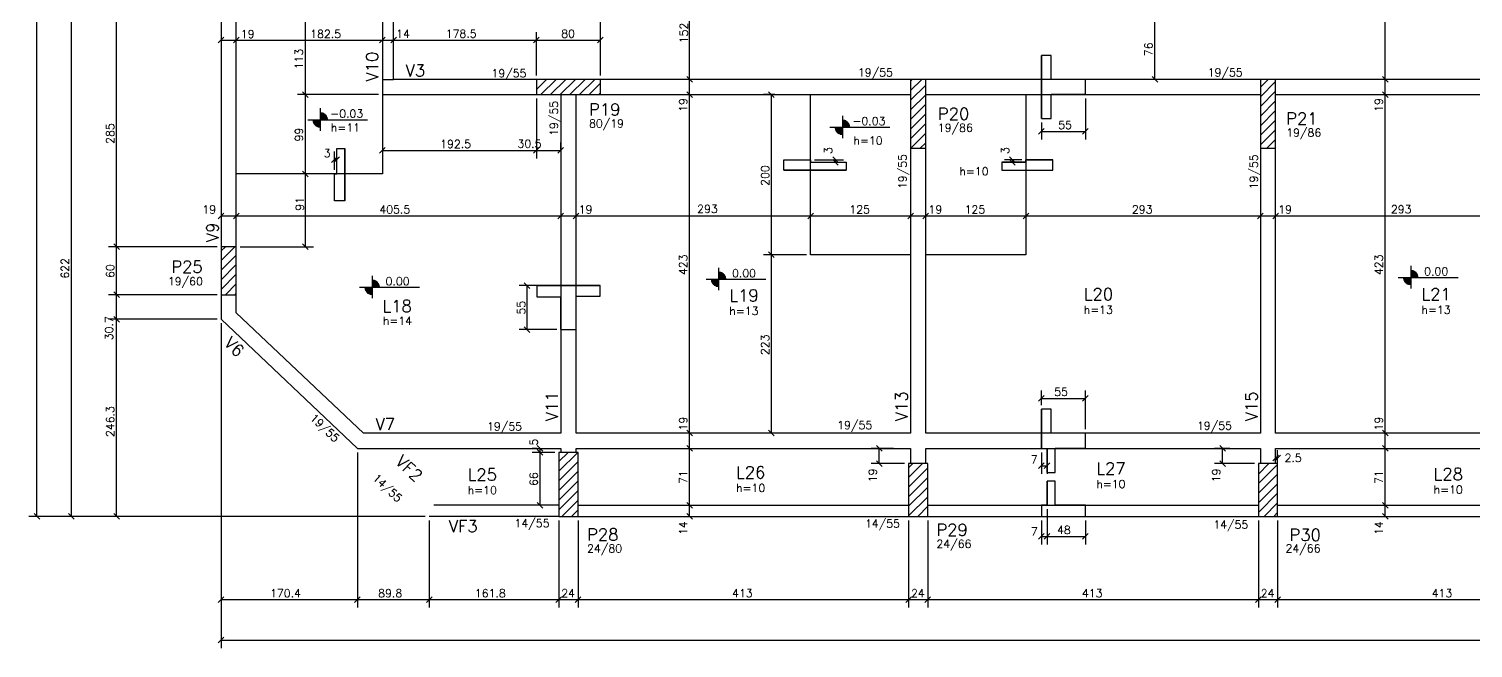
# Model space of a CAD drawing. Extents: x 1383 to 5399, y 2075 to 3983.
# Drawn here: x 1429 to 3234, y 2075 to 2848 of the extents above; entities that cross this region are included whole.
import ezdxf

# ---------------------------------------------------------------- set-up
doc = ezdxf.new("R2010")
doc.units = 0
doc.header["$MEASUREMENT"] = 0
doc.linetypes.add('ESTILO_TQS_0004', pattern=[2, 0.5, -0.4, 0.1, -0.4, 0.1, -0.5])
for name, color, linetype in [('2', 2, 'CONTINUOUS'), ('3', 3, 'CONTINUOUS'), ('4', 4, 'CONTINUOUS'), ('6', 6, 'CONTINUOUS'), ('7', 7, 'CONTINUOUS'), ('8', 8, 'CONTINUOUS'), ('9', 9, 'CONTINUOUS')]:
    doc.layers.add(name, color=color, linetype=linetype)
doc.styles.get("Standard").update_dxf_attribs({"font": 'ROMANS.SHX'})

msp = doc.modelspace()

# ---------------------------------------------------------------- linework, layer by layer
at = {"layer": '2', "linetype": 'Continuous'}
for p, q in [((1665.740966, 2830.839352), (1672.812034, 2837.91042)), ((1684.740966, 2830.839352), (1691.812034, 2837.91042)), ((1684.740966, 2830.839352), (1691.812034, 2837.91042)), ((1867.240966, 2830.839352), (1874.312034, 2837.91042)), ((1867.240966, 2830.839352), (1874.312034, 2837.91042)), ((1881.240966, 2830.839352), (1888.312034, 2837.91042)), ((1881.240966, 2830.839352), (1888.312034, 2837.91042)), ((2059.740966, 2830.839352), (2066.812034, 2837.91042)), ((2059.740966, 2830.839352), (2066.812034, 2837.91042)), ((2139.740966, 2830.839352), (2146.812034, 2837.91042)), ((2258.206529, 2781.650966), (2251.135461, 2788.722034)), ((2258.206529, 2781.650966), (2251.135461, 2788.722034)), ((2839.606855, 2781.650966), (2832.535787, 2788.722034)), ((3127.23833, 2781.650966), (3120.167263, 2788.722034)), ((3127.23833, 2781.650966), (3120.167263, 2788.722034)), ((1778.147856, 2762.650966), (1771.076788, 2769.722034)), ((1778.147856, 2762.650966), (1771.076788, 2769.722034)), ((2258.206529, 2762.650966), (2251.135461, 2769.722034)), ((2258.206529, 2762.650966), (2251.135461, 2769.722034)), ((2360.503785, 2762.650966), (2353.432717, 2769.722034)), ((3127.23833, 2762.650966), (3120.167263, 2769.722034)), ((3127.23833, 2762.650966), (3120.167263, 2769.722034)), ((2690.656317, 2716.710104), (2697.727385, 2723.781172)), ((2745.656317, 2716.710104), (2752.727385, 2723.781172)), ((1867.240966, 2692.975555), (1874.312034, 2700.046623)), ((2059.740966, 2692.975555), (2066.812034, 2700.046623)), ((2059.740966, 2692.975555), (2066.812034, 2700.046623)), ((2090.240966, 2692.975555), (2097.312034, 2700.046623)), ((1778.147856, 2663.650966), (1771.076788, 2670.722034)), ((1778.147856, 2663.650966), (1771.076788, 2670.722034)), ((1807.290121, 2681.479203), (1814.361189, 2688.550271)), ((1810.290121, 2681.479203), (1817.361189, 2688.550271)), ((2433.408172, 2688.330735), (2440.47924, 2681.259667)), ((2433.408172, 2685.330735), (2440.47924, 2678.259667)), ((2654.428968, 2688.330735), (2661.500036, 2681.259667)), ((2654.428968, 2685.330735), (2661.500036, 2678.259667)), ((1665.740966, 2611.10755), (1672.812034, 2618.178618)), ((1684.740966, 2611.10755), (1691.812034, 2618.178618)), ((1684.740966, 2611.10755), (1691.812034, 2618.178618)), ((2090.240966, 2611.10755), (2097.312034, 2618.178618)), ((2090.240966, 2611.10755), (2097.312034, 2618.178618)), ((2109.240966, 2611.10755), (2116.312034, 2618.178618)), ((2109.240966, 2611.10755), (2116.312034, 2618.178618)), ((2109.240966, 2611.10755), (2116.312034, 2618.178618)), ((2402.240966, 2611.10755), (2409.312034, 2618.178618)), ((2402.240966, 2611.10755), (2409.312034, 2618.178618)), ((2527.240966, 2611.10755), (2534.312034, 2618.178618)), ((2527.240966, 2611.10755), (2534.312034, 2618.178618)), ((2527.240966, 2611.10755), (2534.312034, 2618.178618)), ((2546.240966, 2611.10755), (2553.312034, 2618.178618)), ((2546.240966, 2611.10755), (2553.312034, 2618.178618)), ((2546.240966, 2611.10755), (2553.312034, 2618.178618)), ((2671.240966, 2611.10755), (2678.312034, 2618.178618)), ((2671.240966, 2611.10755), (2678.312034, 2618.178618)), ((2964.240966, 2611.10755), (2971.312034, 2618.178618)), ((2964.240966, 2611.10755), (2971.312034, 2618.178618)), ((2964.240966, 2611.10755), (2971.312034, 2618.178618)), ((2983.240966, 2611.10755), (2990.312034, 2618.178618)), ((2983.240966, 2611.10755), (2990.312034, 2618.178618)), ((2983.240966, 2611.10755), (2990.312034, 2618.178618)), ((1542.236067, 2572.650966), (1535.164999, 2579.722034)), ((1778.147856, 2572.650966), (1771.076788, 2579.722034)), ((2360.503785, 2562.650966), (2353.432717, 2569.722034)), ((2360.503785, 2562.650966), (2353.432717, 2569.722034)), ((2055.134486, 2524.02945), (2048.063419, 2531.100517)), ((1542.236067, 2512.650966), (1535.164999, 2519.722034)), ((1542.236067, 2512.650966), (1535.164999, 2519.722034)), ((1542.236067, 2481.942115), (1535.164999, 2489.013182)), ((1542.236067, 2481.942115), (1535.164999, 2489.013182)), ((2055.134486, 2469.02945), (2048.063419, 2476.100517)), ((2690.656317, 2383.150481), (2697.727385, 2390.221549)), ((2745.656317, 2383.150481), (2752.727385, 2390.221549)), ((2258.206529, 2339.650966), (2251.135461, 2346.722034)), ((2258.206529, 2339.650966), (2251.135461, 2346.722034)), ((2360.503785, 2339.650966), (2353.432717, 2346.722034)), ((3127.23833, 2339.650966), (3120.167263, 2346.722034)), ((3127.23833, 2339.650966), (3120.167263, 2346.722034)), ((2071.37992, 2320.650966), (2064.308852, 2327.722034)), ((2258.206529, 2320.650966), (2251.135461, 2327.722034)), ((2258.206529, 2320.650966), (2251.135461, 2327.722034)), ((2495.049164, 2320.650966), (2487.978096, 2327.722034)), ((2924.144327, 2320.650966), (2917.07326, 2327.722034)), ((3127.23833, 2320.650966), (3120.167263, 2327.722034)), ((3127.23833, 2320.650966), (3120.167263, 2327.722034)), ((2071.37992, 2315.650966), (2064.308852, 2322.722034)), ((2071.37992, 2315.650966), (2064.308852, 2322.722034)), ((2990.312034, 2315.5911), (2983.240966, 2308.520032)), ((2992.812034, 2315.5911), (2985.740966, 2308.520032)), ((2495.049164, 2301.650966), (2487.978096, 2308.722034)), ((2690.656317, 2298.857346), (2697.727385, 2305.928414)), ((2697.656317, 2298.857346), (2704.727385, 2305.928414)), ((2924.144327, 2301.650966), (2917.07326, 2308.722034)), ((2071.37992, 2249.650966), (2064.308852, 2256.722034)), ((2258.206529, 2249.650966), (2251.135461, 2256.722034)), ((2258.206529, 2249.650966), (2251.135461, 2256.722034)), ((3127.23833, 2249.650966), (3120.167263, 2256.722034)), ((3127.23833, 2249.650966), (3120.167263, 2256.722034)), ((1442.706395, 2235.650966), (1435.635328, 2242.722034)), ((1485.790733, 2235.650966), (1478.719665, 2242.722034)), ((1542.236067, 2235.650966), (1535.164999, 2242.722034)), ((2258.206529, 2235.650966), (2251.135461, 2242.722034)), ((3127.23833, 2235.650966), (3120.167263, 2242.722034)), ((2690.656317, 2210.655742), (2697.727385, 2217.72681)), ((2697.656317, 2210.655742), (2704.727385, 2217.72681)), ((2697.656317, 2210.655742), (2704.727385, 2217.72681)), ((2745.656317, 2210.655742), (2752.727385, 2217.72681)), ((1665.740966, 2131.599585), (1672.812034, 2138.670652)), ((1836.13726, 2131.599585), (1843.208328, 2138.670652)), ((1836.13726, 2131.599585), (1843.208328, 2138.670652)), ((1925.938159, 2131.599585), (1933.009226, 2138.670652)), ((1925.938159, 2131.599585), (1933.009226, 2138.670652)), ((2087.740966, 2131.599585), (2094.812034, 2138.670652)), ((2087.740966, 2131.599585), (2094.812034, 2138.670652)), ((2111.740966, 2131.599585), (2118.812034, 2138.670652)), ((2111.740966, 2131.599585), (2118.812034, 2138.670652)), ((2524.740966, 2131.599585), (2531.812034, 2138.670652)), ((2524.740966, 2131.599585), (2531.812034, 2138.670652)), ((2548.740966, 2131.599585), (2555.812034, 2138.670652)), ((2548.740966, 2131.599585), (2555.812034, 2138.670652)), ((2961.740966, 2131.599585), (2968.812034, 2138.670652)), ((2961.740966, 2131.599585), (2968.812034, 2138.670652)), ((2985.740966, 2131.599585), (2992.812034, 2138.670652)), ((2985.740966, 2131.599585), (2992.812034, 2138.670652)), ((1665.740966, 2081.036197), (1672.812034, 2088.107265))]:
    msp.add_line(p, q, dxfattribs=at)
at = {"layer": '3', "linetype": 'Continuous'}
for p, q in [((2063.2765, 2772.504602), (2075.958398, 2785.1865)), ((2063.2765, 2784.525417), (2063.937583, 2785.1865)), ((2068.979214, 2766.1865), (2087.979214, 2785.1865)), ((2081.000029, 2766.1865), (2100.000029, 2785.1865)), ((2093.020844, 2766.1865), (2112.020844, 2785.1865)), ((2105.04166, 2766.1865), (2124.04166, 2785.1865)), ((2117.062475, 2766.1865), (2136.062475, 2785.1865)), ((2129.08329, 2766.1865), (2143.2765, 2780.37971)), ((2530.7765, 2771.192806), (2544.770194, 2785.1865)), ((2530.7765, 2783.213621), (2532.749379, 2785.1865)), ((2967.7765, 2775.443456), (2977.519544, 2785.1865)), ((2967.7765, 2763.42264), (2986.7765, 2782.42264)), ((2141.104105, 2766.1865), (2143.2765, 2768.358895)), ((2530.7765, 2759.17199), (2549.7765, 2778.17199)), ((2530.7765, 2747.151175), (2549.7765, 2766.151175)), ((2967.7765, 2751.401825), (2986.7765, 2770.401825)), ((1793.185336, 2749.13424), (1793.185336, 2720.925273)), ((1793.185336, 2744.029856), (1793.185336, 2725.279856)), ((1793.185336, 2743.574346), (1796.07218, 2743.574346)), ((1793.185336, 2742.979709), (1797.496683, 2742.979709)), ((2530.7765, 2735.13036), (2549.7765, 2754.13036)), ((2967.7765, 2739.38101), (2986.7765, 2758.38101)), ((2967.7765, 2727.360194), (2986.7765, 2746.360194)), ((1777.541774, 2734.654856), (1852.313095, 2734.654856)), ((1793.1853, 2734.060255), (1783.8103, 2734.060255)), ((1783.810336, 2734.654856), (1802.560336, 2734.654856)), ((1793.1853, 2733.465619), (1783.886046, 2733.465619)), ((1793.1853, 2732.870982), (1783.981568, 2732.870982)), ((1793.1853, 2732.276345), (1784.117038, 2732.276345)), ((1793.1853, 2731.681744), (1784.294242, 2731.681744)), ((1793.1853, 2731.087071), (1784.515721, 2731.087071)), ((1793.1853, 2730.49247), (1784.785015, 2730.49247)), ((1793.1853, 2729.897834), (1785.10688, 2729.897834)), ((1793.1853, 2729.303197), (1785.487897, 2729.303197)), ((1793.1853, 2728.70856), (1785.937435, 2728.70856)), ((1793.1853, 2728.113959), (1786.469156, 2728.113959)), ((1793.1853, 2727.519277), (1787.104661, 2727.519277)), ((1793.1853, 2726.924676), (1787.881107, 2726.924676)), ((1793.1853, 2726.33004), (1788.873953, 2726.33004)), ((1793.1853, 2725.735403), (1790.298492, 2725.735403)), ((1793.185336, 2742.385072), (1798.489529, 2742.385072)), ((1793.185336, 2741.790427), (1799.265975, 2741.790427)), ((1793.185336, 2741.195834), (1799.90148, 2741.195834)), ((1793.185336, 2740.601198), (1800.433237, 2740.601198)), ((1793.185336, 2740.006552), (1800.882739, 2740.006552)), ((1793.185336, 2739.411915), (1801.263756, 2739.411915)), ((1793.185336, 2738.817278), (1801.585621, 2738.817278)), ((1793.185336, 2738.222642), (1801.854915, 2738.222642)), ((1793.185336, 2737.628005), (1802.076394, 2737.628005)), ((1793.185336, 2737.033404), (1802.253598, 2737.033404)), ((1793.185336, 2736.438767), (1802.389032, 2736.438767)), ((1793.185336, 2735.84413), (1802.48459, 2735.84413)), ((1793.185336, 2735.249493), (1802.560336, 2735.249493)), ((2429.968882, 2725.355766), (2504.740203, 2725.355766)), ((2445.612407, 2724.761165), (2436.237407, 2724.761165)), ((2436.237443, 2725.355766), (2454.987443, 2725.355766)), ((2445.612443, 2739.83515), (2445.612443, 2711.626182)), ((2445.612443, 2734.730766), (2445.612443, 2715.980766)), ((2445.612443, 2734.275255), (2448.499287, 2734.275255)), ((2445.612443, 2733.680618), (2449.92379, 2733.680618)), ((2445.612443, 2733.085982), (2450.916636, 2733.085982)), ((2445.612443, 2732.491336), (2451.693082, 2732.491336)), ((2445.612443, 2731.896744), (2452.328587, 2731.896744)), ((2445.612443, 2731.302107), (2452.860344, 2731.302107)), ((2445.612443, 2730.707461), (2453.309846, 2730.707461)), ((2445.612443, 2730.112824), (2453.690863, 2730.112824)), ((2445.612443, 2729.518188), (2454.012728, 2729.518188)), ((2445.612443, 2728.923551), (2454.282022, 2728.923551)), ((2445.612443, 2728.328914), (2454.503501, 2728.328914)), ((2445.612443, 2727.734313), (2454.680706, 2727.734313)), ((2445.612443, 2727.139676), (2454.816139, 2727.139676)), ((2445.612443, 2726.545039), (2454.911697, 2726.545039)), ((2445.612443, 2725.950403), (2454.987443, 2725.950403)), ((2530.7765, 2723.109544), (2549.7765, 2742.109544)), ((2530.7765, 2711.088729), (2549.7765, 2730.088729)), ((2967.7765, 2715.339379), (2986.7765, 2734.339379)), ((2445.612407, 2724.166528), (2436.313153, 2724.166528)), ((2445.612407, 2723.571891), (2436.408675, 2723.571891)), ((2445.612407, 2722.977254), (2436.544145, 2722.977254)), ((2445.612407, 2722.382653), (2436.721349, 2722.382653)), ((2445.612407, 2721.787981), (2436.942828, 2721.787981)), ((2445.612407, 2721.19338), (2437.212122, 2721.19338)), ((2445.612407, 2720.598743), (2437.533987, 2720.598743)), ((2445.612407, 2720.004106), (2437.915004, 2720.004106)), ((2445.612407, 2719.409469), (2438.364542, 2719.409469)), ((2445.612407, 2718.814868), (2438.896263, 2718.814868)), ((2445.612407, 2718.220187), (2439.531768, 2718.220187)), ((2445.612407, 2717.625586), (2440.308214, 2717.625586)), ((2445.612407, 2717.030949), (2441.30106, 2717.030949)), ((2445.612407, 2716.436312), (2442.725599, 2716.436312)), ((2530.895086, 2699.1865), (2549.7765, 2718.067914)), ((2967.7765, 2703.318564), (2986.7765, 2722.318564)), ((2975.665251, 2699.1865), (2986.7765, 2710.297749)), ((2542.915901, 2699.1865), (2549.7765, 2706.047099)), ((1669.2765, 2558.816831), (1686.646169, 2576.1865)), ((1669.2765, 2570.837646), (1674.625354, 2576.1865)), ((1669.2765, 2546.796015), (1688.2765, 2565.796015)), ((1669.2765, 2534.7752), (1688.2765, 2553.7752)), ((2290.847305, 2549.937367), (2290.847305, 2521.728399)), ((2290.847305, 2544.832983), (2290.847305, 2526.082983)), ((2290.847305, 2544.377473), (2293.734149, 2544.377473)), ((3155.637857, 2552.140904), (3155.637857, 2523.931936)), ((3155.637857, 2547.03652), (3155.637857, 2528.28652)), ((3155.637857, 2546.581009), (3158.524701, 2546.581009)), ((3155.637857, 2545.986372), (3159.949204, 2545.986372)), ((3155.637857, 2545.391736), (3160.942051, 2545.391736)), ((3155.637857, 2544.79709), (3161.718496, 2544.79709)), ((1669.2765, 2522.754385), (1688.2765, 2541.754385)), ((1674.72943, 2516.1865), (1688.2765, 2529.73357)), ((1858.059721, 2539.921061), (1858.059721, 2511.712093)), ((1858.059721, 2534.816677), (1858.059721, 2516.066677)), ((1858.059721, 2534.361167), (1860.946565, 2534.361167)), ((1858.059721, 2533.76653), (1862.371068, 2533.76653)), ((1858.059721, 2533.171893), (1863.363915, 2533.171893)), ((1858.059721, 2532.577247), (1864.140361, 2532.577247)), ((1858.059721, 2531.982655), (1864.775866, 2531.982655)), ((1858.059721, 2531.388018), (1865.307622, 2531.388018)), ((1858.059721, 2530.793373), (1865.757125, 2530.793373)), ((1858.059721, 2530.198736), (1866.138142, 2530.198736)), ((1858.059721, 2529.604099), (1866.460007, 2529.604099)), ((1858.059721, 2529.009462), (1866.7293, 2529.009462)), ((1858.059721, 2528.414825), (1866.950779, 2528.414825)), ((1858.059721, 2527.820224), (1867.127984, 2527.820224)), ((1858.059721, 2527.225588), (1867.263418, 2527.225588)), ((1858.059721, 2526.630951), (1867.358976, 2526.630951)), ((2275.203743, 2535.457983), (2349.975064, 2535.457983)), ((2290.847269, 2534.863382), (2281.472269, 2534.863382)), ((2281.472305, 2535.457983), (2300.222305, 2535.457983)), ((2290.847269, 2534.268745), (2281.548015, 2534.268745)), ((2290.847269, 2533.674109), (2281.643537, 2533.674109)), ((2290.847269, 2533.079472), (2281.779007, 2533.079472)), ((2290.847269, 2532.484871), (2281.956211, 2532.484871)), ((2290.847269, 2531.890198), (2282.17769, 2531.890198)), ((2290.847269, 2531.295597), (2282.446984, 2531.295597)), ((2290.847269, 2530.70096), (2282.768849, 2530.70096)), ((2290.847269, 2530.106323), (2283.149866, 2530.106323)), ((2290.847269, 2529.511687), (2283.599404, 2529.511687)), ((2290.847269, 2528.917086), (2284.131125, 2528.917086)), ((2290.847269, 2528.322404), (2284.76663, 2528.322404)), ((2290.847269, 2527.727803), (2285.543076, 2527.727803)), ((2290.847269, 2527.133166), (2286.535922, 2527.133166)), ((2290.847269, 2526.53853), (2287.960461, 2526.53853)), ((2290.847305, 2543.782836), (2295.158652, 2543.782836)), ((2290.847305, 2543.188199), (2296.151498, 2543.188199)), ((2290.847305, 2542.593553), (2296.927944, 2542.593553)), ((2290.847305, 2541.998961), (2297.563449, 2541.998961)), ((2290.847305, 2541.404324), (2298.095206, 2541.404324)), ((2290.847305, 2540.809679), (2298.544708, 2540.809679)), ((2290.847305, 2540.215042), (2298.925725, 2540.215042)), ((2290.847305, 2539.620405), (2299.24759, 2539.620405)), ((2290.847305, 2539.025768), (2299.516884, 2539.025768)), ((2290.847305, 2538.431131), (2299.738363, 2538.431131)), ((2290.847305, 2537.83653), (2299.915567, 2537.83653)), ((2290.847305, 2537.241894), (2300.051001, 2537.241894)), ((2290.847305, 2536.647257), (2300.146559, 2536.647257)), ((2290.847305, 2536.05262), (2300.222305, 2536.05262)), ((3139.994296, 2537.66152), (3214.765617, 2537.66152)), ((3155.637821, 2537.066919), (3146.262821, 2537.066919)), ((3146.262857, 2537.66152), (3165.012857, 2537.66152)), ((3155.637821, 2536.472282), (3146.338567, 2536.472282)), ((3155.637821, 2535.877645), (3146.434089, 2535.877645)), ((3155.637821, 2535.283008), (3146.569559, 2535.283008)), ((3155.637821, 2534.688407), (3146.746763, 2534.688407)), ((3155.637821, 2534.093735), (3146.968242, 2534.093735)), ((3155.637821, 2533.499134), (3147.237536, 2533.499134)), ((3155.637821, 2532.904497), (3147.559401, 2532.904497)), ((3155.637821, 2532.30986), (3147.940418, 2532.30986)), ((3155.637821, 2531.715223), (3148.389956, 2531.715223)), ((3155.637821, 2531.120622), (3148.921677, 2531.120622)), ((3155.637821, 2530.525941), (3149.557182, 2530.525941)), ((3155.637821, 2529.93134), (3150.333628, 2529.93134)), ((3155.637821, 2529.336703), (3151.326474, 2529.336703)), ((3155.637821, 2528.742066), (3152.751013, 2528.742066)), ((3155.637857, 2544.202498), (3162.354001, 2544.202498)), ((3155.637857, 2543.607861), (3162.885758, 2543.607861)), ((3155.637857, 2543.013215), (3163.335261, 2543.013215)), ((3155.637857, 2542.418579), (3163.716277, 2542.418579)), ((3155.637857, 2541.823942), (3164.038142, 2541.823942)), ((3155.637857, 2541.229305), (3164.307436, 2541.229305)), ((3155.637857, 2540.634668), (3164.528915, 2540.634668)), ((3155.637857, 2540.040067), (3164.70612, 2540.040067)), ((3155.637857, 2539.44543), (3164.841553, 2539.44543)), ((3155.637857, 2538.850794), (3164.937112, 2538.850794)), ((3155.637857, 2538.256157), (3165.012857, 2538.256157)), ((1686.750246, 2516.1865), (1688.2765, 2517.712754)), ((1842.41616, 2525.441677), (1917.187481, 2525.441677)), ((1858.059686, 2524.847076), (1848.684686, 2524.847076)), ((1848.684721, 2525.441677), (1867.434721, 2525.441677)), ((1858.059686, 2524.252439), (1848.760431, 2524.252439)), ((1858.059686, 2523.657803), (1848.855954, 2523.657803)), ((1858.059686, 2523.063166), (1848.991423, 2523.063166)), ((1858.059686, 2522.468565), (1849.168628, 2522.468565)), ((1858.059686, 2521.873892), (1849.390107, 2521.873892)), ((1858.059686, 2521.279291), (1849.6594, 2521.279291)), ((1858.059686, 2520.684654), (1849.981266, 2520.684654)), ((1858.059686, 2520.090018), (1850.362282, 2520.090018)), ((1858.059686, 2519.495381), (1850.811821, 2519.495381)), ((1858.059686, 2518.90078), (1851.343542, 2518.90078)), ((1858.059686, 2518.306098), (1851.979046, 2518.306098)), ((1858.059686, 2517.711497), (1852.755492, 2517.711497)), ((1858.059686, 2517.11686), (1853.748339, 2517.11686)), ((1858.059686, 2516.522224), (1855.172878, 2516.522224)), ((1858.059721, 2526.036314), (1867.434721, 2526.036314)), ((2091.2765, 2295.63036), (2114.83264, 2319.1865)), ((2091.2765, 2307.651175), (2102.811825, 2319.1865)), ((2091.2765, 2283.609544), (2115.2765, 2307.609544)), ((2091.2765, 2271.588729), (2115.2765, 2295.588729)), ((2528.2765, 2287.860194), (2545.602806, 2305.1865)), ((2528.2765, 2299.88101), (2533.58199, 2305.1865)), ((2528.2765, 2275.839379), (2552.2765, 2299.839379)), ((2965.2765, 2292.110844), (2978.352156, 2305.1865)), ((2965.2765, 2304.13166), (2966.33134, 2305.1865)), ((2965.2765, 2280.090029), (2989.2765, 2304.090029)), ((2965.2765, 2268.069214), (2989.2765, 2292.069214)), ((2091.2765, 2259.567914), (2115.2765, 2283.567914)), ((2528.2765, 2263.818564), (2552.2765, 2287.818564)), ((2528.2765, 2251.797749), (2552.2765, 2275.797749)), ((2965.2765, 2256.048398), (2989.2765, 2280.048398)), ((2091.2765, 2247.547099), (2115.2765, 2271.547099)), ((2094.936717, 2239.1865), (2115.2765, 2259.526283)), ((2528.2765, 2239.776933), (2552.2765, 2263.776933)), ((2965.2765, 2244.027583), (2989.2765, 2268.027583)), ((2972.456232, 2239.1865), (2989.2765, 2256.006768)), ((2091.2765, 2239.1865), (1929.473693, 2239.1865)), ((2091.2765, 2253.1865), (1935.048758, 2253.1865)), ((2106.957532, 2239.1865), (2115.2765, 2247.505468)), ((2115.2765, 2253.1865), (2528.2765, 2253.1865)), ((2115.2765, 2239.1865), (2528.2765, 2239.1865)), ((2539.706882, 2239.1865), (2552.2765, 2251.756118)), ((2551.727697, 2239.1865), (2552.2765, 2239.735303)), ((2552.2765, 2253.1865), (2965.2765, 2253.1865)), ((2552.2765, 2239.1865), (2965.2765, 2239.1865)), ((2984.477047, 2239.1865), (2989.2765, 2243.985953)), ((2989.2765, 2253.1865), (3402.2765, 2253.1865)), ((2989.2765, 2239.1865), (3402.2765, 2239.1865))]:
    msp.add_line(p, q, dxfattribs=at)
for points in [[(1870.7765, 2937.1865), (1870.7765, 2766.1865)], [(1884.7765, 2785.1865), (1884.7765, 2937.1865)], [(1669.2765, 2896.1865), (1669.2765, 2576.1865)], [(1688.2765, 2576.1865), (1688.2765, 2896.1865)], [(1870.7765, 2785.1865), (1884.7765, 2785.1865)], [(2063.2765, 2785.1865), (1884.7765, 2785.1865)], [(2530.7765, 2785.1865), (2143.2765, 2785.1865)], [(2967.7765, 2785.1865), (2549.7765, 2785.1865)], [(3404.7765, 2785.1865), (2986.7765, 2785.1865)], [(1870.7765, 2766.1865), (2063.2765, 2766.1865)], [(2093.7765, 2766.1865), (2093.7765, 2343.1865)], [(2112.7765, 2343.1865), (2112.7765, 2766.1865)], [(2143.2765, 2766.1865), (2530.7765, 2766.1865)], [(2549.7765, 2766.1865), (2967.7765, 2766.1865)], [(2986.7765, 2766.1865), (3404.7765, 2766.1865)], [(2530.7765, 2699.1865), (2530.7765, 2343.1865)], [(2549.7765, 2343.1865), (2549.7765, 2699.1865)], [(2967.7765, 2699.1865), (2967.7765, 2343.1865)], [(2986.7765, 2343.1865), (2986.7765, 2699.1865)], [(1669.2765, 2516.1865), (1669.2765, 2485.477649)], [(1688.2765, 2493.654923), (1688.2765, 2516.1865)], [(1847.239108, 2343.1865), (1688.2765, 2493.654923)], [(1669.2765, 2485.477649), (1839.672794, 2324.1865)], [(2093.7765, 2343.1865), (1847.239108, 2343.1865)], [(2530.7765, 2343.1865), (2112.7765, 2343.1865)], [(2967.7765, 2343.1865), (2549.7765, 2343.1865)], [(3404.7765, 2343.1865), (2986.7765, 2343.1865)], [(1839.672794, 2324.1865), (2093.7765, 2324.1865)], [(2093.7765, 2324.1865), (2093.7765, 2319.1865)], [(2112.7765, 2324.1865), (2530.7765, 2324.1865)], [(2112.7765, 2319.1865), (2112.7765, 2324.1865)], [(2530.7765, 2324.1865), (2530.7765, 2305.1865)], [(2549.7765, 2324.1865), (2967.7765, 2324.1865)], [(2549.7765, 2305.1865), (2549.7765, 2324.1865)], [(2967.7765, 2324.1865), (2967.7765, 2305.1865)], [(2986.7765, 2324.1865), (3404.7765, 2324.1865)], [(2986.7765, 2305.1865), (2986.7765, 2324.1865)]]:
    msp.add_lwpolyline(points, dxfattribs=at)
at = {"layer": '3', "linetype": 'ESTILO_TQS_0004'}
for points in [[(1688.2765, 2879.1865), (1870.7765, 2879.1865), (1870.7765, 2667.1865), (1688.2765, 2667.1865), (1688.2765, 2879.1865)], [(2530.7765, 2566.1865), (2405.7765, 2566.1865), (2405.7765, 2766.1865), (2530.7765, 2766.1865), (2530.7765, 2566.1865)], [(2549.7765, 2766.1865), (2674.7765, 2766.1865), (2674.7765, 2566.1865), (2549.7765, 2566.1865), (2549.7765, 2766.1865)]]:
    msp.add_lwpolyline(points, dxfattribs=at)
at = {"layer": '6', "linetype": 'Continuous'}
for p, q in [((2694.191851, 2785.1865), (2694.191851, 2815.1865)), ((2706.191851, 2785.1865), (2706.191851, 2815.1865)), ((2694.191851, 2766.1865), (2694.191851, 2785.1865)), ((2749.191851, 2785.1865), (2706.191851, 2785.1865)), ((2749.191851, 2766.1865), (2749.191851, 2785.1865)), ((2694.191851, 2736.1865), (2694.191851, 2766.1865)), ((2706.191851, 2736.1865), (2706.191851, 2766.1865)), ((2749.191851, 2766.1865), (2706.191851, 2766.1865)), ((1813.825655, 2667.1865), (1813.825655, 2699.081767)), ((1823.825655, 2633.655043), (1823.825655, 2699.081767)), ((2372.245043, 2684.795201), (2405.7765, 2684.795201)), ((2372.245043, 2671.795201), (2450.131708, 2671.795201)), ((2405.7765, 2681.795201), (2405.7765, 2684.795201)), ((2405.7765, 2681.795201), (2450.131708, 2681.795201)), ((2644.7765, 2681.795201), (2674.7765, 2681.795201)), ((2644.7765, 2671.795201), (2708.307957, 2671.795201)), ((2674.7765, 2684.795201), (2708.307957, 2684.795201)), ((2674.7765, 2681.795201), (2674.7765, 2684.795201)), ((1810.825655, 2633.655043), (1810.825655, 2667.1865)), ((1813.825655, 2667.1865), (1810.825655, 2667.1865)), ((2063.7765, 2527.564984), (2093.7765, 2527.564984)), ((2093.7765, 2527.564984), (2112.7765, 2527.564984)), ((2112.7765, 2527.564984), (2142.7765, 2527.564984)), ((2063.7765, 2513.564984), (2093.7765, 2513.564984)), ((2093.7765, 2472.564984), (2093.7765, 2513.564984)), ((2112.7765, 2472.564984), (2112.7765, 2514.564984)), ((2112.7765, 2514.564984), (2142.7765, 2514.564984)), ((2093.7765, 2472.564984), (2112.7765, 2472.564984)), ((2694.191851, 2343.1865), (2694.191851, 2373.1865)), ((2706.191851, 2343.1865), (2706.191851, 2373.1865)), ((2694.191851, 2324.1865), (2694.191851, 2343.1865)), ((2749.191851, 2343.1865), (2706.191851, 2343.1865)), ((2749.191851, 2324.1865), (2749.191851, 2343.1865)), ((2694.191851, 2324.1865), (2701.191851, 2324.1865)), ((2701.191851, 2294.1865), (2701.191851, 2324.1865)), ((2711.191851, 2294.1865), (2711.191851, 2324.1865)), ((2749.191851, 2324.1865), (2711.191851, 2324.1865)), ((2701.191851, 2253.1865), (2701.191851, 2283.1865)), ((2711.191851, 2253.1865), (2711.191851, 2283.1865)), ((2701.191851, 2253.1865), (2694.191851, 2253.1865)), ((2694.191851, 2253.1865), (2694.191851, 2239.1865)), ((2694.191851, 2239.1865), (2749.191851, 2239.1865)), ((2749.191851, 2253.1865), (2711.191851, 2253.1865)), ((2749.191851, 2239.1865), (2749.191851, 2253.1865))]:
    msp.add_line(p, q, dxfattribs=at)
at = {"layer": '7', "linetype": 'Continuous'}
for points in [[(2063.2765, 2766.1865), (2143.2765, 2766.1865), (2143.2765, 2785.1865), (2063.2765, 2785.1865), (2063.2765, 2766.1865)], [(2530.7765, 2699.1865), (2549.7765, 2699.1865), (2549.7765, 2785.1865), (2530.7765, 2785.1865), (2530.7765, 2699.1865)], [(2967.7765, 2699.1865), (2986.7765, 2699.1865), (2986.7765, 2785.1865), (2967.7765, 2785.1865), (2967.7765, 2699.1865)], [(1669.2765, 2516.1865), (1688.2765, 2516.1865), (1688.2765, 2576.1865), (1669.2765, 2576.1865), (1669.2765, 2516.1865)], [(2091.2765, 2239.1865), (2115.2765, 2239.1865), (2115.2765, 2319.1865), (2091.2765, 2319.1865), (2091.2765, 2239.1865)], [(2528.2765, 2239.1865), (2552.2765, 2239.1865), (2552.2765, 2305.1865), (2528.2765, 2305.1865), (2528.2765, 2239.1865)], [(2965.2765, 2239.1865), (2989.2765, 2239.1865), (2989.2765, 2305.1865), (2965.2765, 2305.1865), (2965.2765, 2239.1865)]]:
    msp.add_lwpolyline(points, dxfattribs=at)
at = {"layer": '8', "linetype": 'Continuous'}
for points in [[(2694.191851, 2736.1865), (2706.191851, 2736.1865), (2706.191851, 2766.1865), (2749.191851, 2766.1865), (2749.191851, 2785.1865), (2706.191851, 2785.1865), (2706.191851, 2815.1865), (2694.191851, 2815.1865), (2694.191851, 2736.1865)], [(1823.825655, 2699.081767), (1823.825655, 2633.655043), (1810.825655, 2633.655043), (1810.825655, 2667.1865), (1813.825655, 2667.1865), (1813.825655, 2699.081767), (1823.825655, 2699.081767)], [(2450.131708, 2671.795201), (2372.245043, 2671.795201), (2372.245043, 2684.795201), (2405.7765, 2684.795201), (2405.7765, 2681.795201), (2450.131708, 2681.795201), (2450.131708, 2671.795201)], [(2644.7765, 2671.795201), (2708.307957, 2671.795201), (2708.307957, 2684.795201), (2674.7765, 2684.795201), (2674.7765, 2681.795201), (2644.7765, 2681.795201), (2644.7765, 2671.795201)], [(2063.7765, 2527.564984), (2063.7765, 2513.564984), (2093.7765, 2513.564984), (2093.7765, 2472.564984), (2112.7765, 2472.564984), (2112.7765, 2514.564984), (2142.7765, 2514.564984), (2142.7765, 2527.564984), (2063.7765, 2527.564984)], [(2701.191851, 2294.1865), (2711.191851, 2294.1865), (2711.191851, 2324.1865), (2749.191851, 2324.1865), (2749.191851, 2343.1865), (2706.191851, 2343.1865), (2706.191851, 2373.1865), (2694.191851, 2373.1865), (2694.191851, 2324.1865), (2701.191851, 2324.1865), (2701.191851, 2294.1865)], [(2694.191851, 2239.1865), (2749.191851, 2239.1865), (2749.191851, 2253.1865), (2711.191851, 2253.1865), (2711.191851, 2283.1865), (2701.191851, 2283.1865), (2701.191851, 2253.1865), (2694.191851, 2253.1865), (2694.191851, 2239.1865)]]:
    msp.add_lwpolyline(points, dxfattribs=at)
at = {"layer": '9', "linetype": 'Continuous'}
for p, q in [((1439.170862, 2239.1865), (1439.170862, 3483.1865)), ((2143.2765, 2790.1865), (2143.2765, 2933.696411)), ((2254.670995, 2785.1865), (2254.670995, 2937.1865)), ((3123.702797, 2785.1865), (3123.702797, 2937.1865)), ((1774.612322, 2766.1865), (1774.612322, 2879.1865)), ((1482.255199, 2239.1865), (1482.255199, 2861.1865)), ((1538.700533, 2576.1865), (1538.700533, 2861.1865)), ((2836.071321, 2785.1865), (2836.071321, 2861.1865)), ((1669.2765, 2834.374886), (1688.2765, 2834.374886)), ((1688.2765, 2834.374886), (1870.7765, 2834.374886)), ((1870.7765, 2834.374886), (1884.7765, 2834.374886)), ((1884.7765, 2834.374886), (2063.2765, 2834.374886)), ((2063.2765, 2790.1865), (2063.2765, 2844.374886)), ((2063.2765, 2834.374886), (2143.2765, 2834.374886)), ((2254.670995, 2766.1865), (2254.670995, 2785.1865)), ((2838.583202, 2785.1865), (2826.071321, 2785.1865)), ((3123.702797, 2766.1865), (3123.702797, 2785.1865)), ((1865.7765, 2766.1865), (1764.612322, 2766.1865)), ((1774.612322, 2667.1865), (1774.612322, 2766.1865)), ((1870.7765, 2761.1865), (1870.7765, 2686.511089)), ((2063.2765, 2761.1865), (2063.2765, 2686.511089)), ((2254.670995, 2343.1865), (2254.670995, 2766.1865)), ((2361.347407, 2766.1865), (2346.968251, 2766.1865)), ((2356.968251, 2566.1865), (2356.968251, 2766.1865)), ((2749.191851, 2761.1865), (2749.191851, 2710.245638)), ((3123.702797, 2343.1865), (3123.702797, 2766.1865)), ((2694.191851, 2731.1865), (2694.191851, 2710.245638)), ((2694.191851, 2720.245638), (2749.191851, 2720.245638)), ((1810.825655, 2672.1865), (1810.825655, 2695.014737)), ((1813.825655, 2673.998498), (1813.825655, 2697.1865)), ((1813.825655, 2685.782118), (1813.825655, 2695.014737)), ((1870.7765, 2696.511089), (2063.2765, 2696.511089)), ((2063.2765, 2696.511089), (2093.7765, 2696.511089)), ((2093.7765, 2697.479173), (2093.7765, 2706.511089)), ((1810.825655, 2685.014737), (1813.825655, 2685.014737)), ((2410.7765, 2684.795201), (2446.943706, 2684.795201)), ((2412.588498, 2681.795201), (2435.7765, 2681.795201)), ((2436.943706, 2681.795201), (2436.943706, 2684.795201)), ((2669.7765, 2684.795201), (2647.964502, 2684.795201)), ((2656.797296, 2681.795201), (2647.964502, 2681.795201)), ((2657.964502, 2684.795201), (2657.964502, 2681.795201)), ((1774.612322, 2576.1865), (1774.612322, 2667.1865)), ((1669.2765, 2614.643084), (1688.2765, 2614.643084)), ((1688.2765, 2614.643084), (2093.7765, 2614.643084)), ((2093.7765, 2614.643084), (2112.7765, 2614.643084)), ((2112.7765, 2614.643084), (2405.7765, 2614.643084)), ((2405.7765, 2614.643084), (2530.7765, 2614.643084)), ((2530.7765, 2614.643084), (2549.7765, 2614.643084)), ((2549.7765, 2614.643084), (2674.7765, 2614.643084)), ((2674.7765, 2614.643084), (2967.7765, 2614.643084)), ((2967.7765, 2614.643084), (2986.7765, 2614.643084)), ((2986.7765, 2614.643084), (3279.7765, 2614.643084)), ((1664.2765, 2576.1865), (1528.700533, 2576.1865)), ((1553.536511, 2576.1865), (1528.700533, 2576.1865)), ((1538.700533, 2516.1865), (1538.700533, 2576.1865)), ((1693.2765, 2576.1865), (1784.612322, 2576.1865)), ((2400.7765, 2566.1865), (2346.968251, 2566.1865)), ((2356.968251, 2343.1865), (2356.968251, 2566.1865)), ((2065.267705, 2527.564984), (2041.598953, 2527.564984)), ((2051.598953, 2472.564984), (2051.598953, 2527.564984)), ((1664.2765, 2516.1865), (1528.700533, 2516.1865)), ((1538.700533, 2485.477649), (1538.700533, 2516.1865)), ((1664.2765, 2485.477649), (1528.700533, 2485.477649)), ((1538.700533, 2239.1865), (1538.700533, 2485.477649)), ((1669.2765, 2480.477649), (1669.2765, 2125.135119)), ((2088.7765, 2472.564984), (2041.598953, 2472.564984)), ((2694.191851, 2378.1865), (2694.191851, 2396.686015)), ((2694.191851, 2386.686015), (2749.191851, 2386.686015)), ((2749.191851, 2348.1865), (2749.191851, 2396.686015)), ((2254.670995, 2324.1865), (2254.670995, 2343.1865)), ((2402.772015, 2343.1865), (2346.968251, 2343.1865)), ((3123.702797, 2324.1865), (3123.702797, 2343.1865)), ((1839.672794, 2319.1865), (1839.672794, 2125.135119)), ((2064.126971, 2324.1865), (2057.844386, 2324.1865)), ((2086.2765, 2319.1865), (2057.844386, 2319.1865)), ((2067.844386, 2319.1865), (2067.844386, 2324.1865)), ((2067.844386, 2253.1865), (2067.844386, 2319.1865)), ((2254.670995, 2253.1865), (2254.670995, 2324.1865)), ((2509.32241, 2324.1865), (2481.51363, 2324.1865)), ((2491.51363, 2305.1865), (2491.51363, 2324.1865)), ((2694.191851, 2319.1865), (2694.191851, 2292.39288)), ((2929.769934, 2324.1865), (2910.608793, 2324.1865)), ((2920.608793, 2305.1865), (2920.608793, 2324.1865)), ((2986.7765, 2310.1865), (2986.7765, 2322.055566)), ((2989.2765, 2312.055566), (2986.7765, 2312.055566)), ((2989.2765, 2305.1865), (2989.2765, 2322.055566)), ((3123.702797, 2253.1865), (3123.702797, 2324.1865)), ((2523.2765, 2305.1865), (2481.51363, 2305.1865)), ((2694.191851, 2302.39288), (2701.191851, 2302.39288)), ((2701.191851, 2301.928263), (2701.191851, 2292.39288)), ((2960.2765, 2305.1865), (2910.608793, 2305.1865)), ((1475.708766, 2239.1865), (1429.170862, 2239.1865)), ((1533.700533, 2239.1865), (1470.708766, 2239.1865)), ((1533.700533, 2239.1865), (1472.255199, 2239.1865)), ((1924.473693, 2239.1865), (1528.700533, 2239.1865)), ((2064.408698, 2253.1865), (2057.844386, 2253.1865)), ((2254.670995, 2239.1865), (2254.670995, 2253.1865)), ((2701.191851, 2248.1865), (2701.191851, 2204.191276)), ((3123.702797, 2239.1865), (3123.702797, 2253.1865)), ((1929.473693, 2234.1865), (1929.473693, 2125.135119)), ((2091.2765, 2234.1865), (2091.2765, 2125.135119)), ((2115.2765, 2234.1865), (2115.2765, 2125.135119)), ((2528.2765, 2234.1865), (2528.2765, 2125.135119)), ((2552.2765, 2234.1865), (2552.2765, 2125.135119)), ((2694.191851, 2234.1865), (2694.191851, 2204.191276)), ((2749.191851, 2234.1865), (2749.191851, 2204.191276)), ((2965.2765, 2234.1865), (2965.2765, 2125.135119)), ((2989.2765, 2234.1865), (2989.2765, 2125.135119)), ((2694.191851, 2214.191276), (2701.191851, 2214.191276)), ((2701.191851, 2214.191276), (2749.191851, 2214.191276)), ((1669.2765, 2135.135119), (1839.672794, 2135.135119)), ((1669.2765, 2130.135119), (1669.2765, 2074.571731)), ((1839.672794, 2135.135119), (1929.473693, 2135.135119)), ((1929.473693, 2135.135119), (2091.2765, 2135.135119)), ((2091.2765, 2135.135119), (2115.2765, 2135.135119)), ((2115.2765, 2135.135119), (2528.2765, 2135.135119)), ((2528.2765, 2135.135119), (2552.2765, 2135.135119)), ((2552.2765, 2135.135119), (2965.2765, 2135.135119)), ((2965.2765, 2135.135119), (2989.2765, 2135.135119)), ((2989.2765, 2135.135119), (3402.2765, 2135.135119)), ((1669.2765, 2084.571731), (5042.7765, 2084.571731))]:
    msp.add_line(p, q, dxfattribs=at)
for points in [[(1688.2765, 2879.1865), (1870.7765, 2879.1865), (1870.7765, 2667.1865), (1688.2765, 2667.1865), (1688.2765, 2879.1865)], [(2530.7765, 2566.1865), (2405.7765, 2566.1865), (2405.7765, 2766.1865), (2530.7765, 2766.1865), (2530.7765, 2566.1865)], [(2549.7765, 2766.1865), (2674.7765, 2766.1865), (2674.7765, 2566.1865), (2549.7765, 2566.1865), (2549.7765, 2766.1865)]]:
    msp.add_lwpolyline(points, dxfattribs=at)

# ---------------------------------------------------------------- texts
at = {"layer": '2', "linetype": 'Continuous'}
for s, p in [('152', (2252.406037, 2830.321139)), ('113', (1771.612322, 2797.783935)), ('76', (2833.071321, 2814.1865)), ('19', (2251.670995, 2744.632762)), ('19', (3120.702797, 2744.632762)), ('285', (1535.700533, 2704.6865)), ('99', (1771.612322, 2707.6865)), ('3', (2432.793868, 2691.969674)), ('3', (2653.814663, 2691.969674)), ('200', (2353.968251, 2652.1865)), ('91', (1772.542099, 2621.054493)), ('423', (2251.670995, 2540.6865)), ('423', (3120.702797, 2540.6865)), ('622', (1479.255199, 2536.1865)), ('60', (1535.700533, 2537.1865)), ('55', (2049.291113, 2491.333624)), ('30.7', (1534.274121, 2459.253923)), ('223', (2353.968251, 2440.6865)), ('246.3', (1535.700533, 2338.332074)), ('19', (2251.670995, 2346.51983)), ('19', (3120.702797, 2346.51983)), ('5', (2064.844386, 2327.51983)), ('66', (2064.844386, 2277.1865)), ('71', (2251.670995, 2279.6865)), ('19', (2488.51363, 2281.85317)), ('19', (2917.608793, 2281.85317)), ('71', (3120.702797, 2279.6865)), ('14', (2251.670995, 2215.85317)), ('14', (3120.702797, 2215.85317))]:
    msp.add_text(s, height=10, rotation=90, dxfattribs=at).set_placement(p)
for s, p in [('19', (1693.997543, 2836.922964)), ('182.5', (1780.61308, 2836.970264)), ('14', (1888.10983, 2837.374886)), ('178.5', (1950.0265, 2837.374886)), ('80', (2094.2765, 2837.374886)), ('55', (2715.191851, 2723.245638)), ('192.5', (1943.0265, 2699.511089)), ('30.5', (2039.608629, 2699.85268)), ('3', (1797.492325, 2688.014737)), ('19', (1645.94317, 2617.643084)), ('405.5', (1867.0265, 2617.643084)), ('19', (2116.10983, 2617.643084)), ('293', (2264.096801, 2618.395896)), ('125', (2454.2765, 2617.643084)), ('19', (2553.10983, 2617.643084)), ('125', (2598.2765, 2617.643084)), ('293', (2807.2765, 2617.643084)), ('19', (2990.10983, 2617.643084)), ('293', (3130.842978, 2617.889179)), ('55', (2710.191851, 2389.686015)), ('7', (2680.858521, 2305.39288)), ('2.5', (2997.988701, 2307.206133)), ('7', (2681.04232, 2215.331673)), ('48', (2713.691851, 2217.191276)), ('170.4', (1730.474647, 2138.135119)), ('89.8', (1865.573243, 2138.135119)), ('161.8', (1986.375096, 2138.135119)), ('24', (2094.2765, 2138.135119)), ('413', (2307.7765, 2138.135119)), ('24', (2531.2765, 2138.135119)), ('413', (2744.7765, 2138.135119)), ('24', (2968.2765, 2138.135119)), ('413', (3181.7765, 2138.135119))]:
    msp.add_text(s, height=10, dxfattribs=at).set_placement(p)
at = {"layer": '3', "linetype": 'Continuous'}
for s, p in [('19/55', (2007.108167, 2787.836529)), ('19/55', (2464.968597, 2788.9365)), ('19/55', (2901.968597, 2788.9365)), ('-0.03', (1805.738912, 2737.465005)), ('h=11', (1806.437169, 2719.960053)), ('80/19', (2129.006873, 2725.138206)), ('-0.03', (2458.166019, 2728.165914)), ('19/86', (2564.825944, 2719.771883)), ('19/86', (3000.096828, 2713.719979)), ('h=10', (2459.405591, 2703.768907)), ('h=10', (2591.76635, 2665.395191)), ('0.00', (2307.639266, 2538.075478)), ('0.00', (3172.429818, 2540.279015)), ('19/60', (1602.854598, 2527.917681)), ('0.00', (1874.851682, 2528.059172)), ('h=13', (2304.239108, 2490.834576)), ('h=13', (2747.142682, 2492.28891)), ('h=13', (3169.086399, 2492.28891)), ('h=14', (1871.447797, 2478.52075)), ('19/55', (2001.586711, 2346.598337)), ('19/55', (2439.136856, 2348.147187)), ('19/55', (2888.574342, 2347.51149)), ('h=10', (1977.404376, 2266.922575)), ('h=10', (2312.681537, 2269.676391)), ('h=10', (2762.812898, 2274.603691)), ('h=10', (3184.213936, 2267.611029)), ('14/55', (2035.950201, 2225.678674)), ('14/55', (2473.755671, 2225.155664)), ('14/55', (2908.974422, 2223.85066)), ('24/80', (2126.591062, 2194.05826)), ('24/66', (2563.057128, 2199.852537)), ('24/66', (2999.220886, 2194.174021))]:
    msp.add_text(s, height=10, dxfattribs=at).set_placement(p)
for s, rotation, p in [('19/55', 90, (2090.154171, 2714.596893)), ('19/55', 90, (2525.733319, 2648.230445)), ('19/55', 90, (2964.501425, 2647.857144)), ('19/55', 316.572, (1779.615762, 2361.119552)), ('14/55', 316.572, (1857.964345, 2286.118941))]:
    msp.add_text(s, height=10, rotation=rotation, dxfattribs=at).set_placement(p)
at = {"layer": '4', "linetype": 'Continuous'}
for s, rotation, p in [('V10', 90, (1865.516753, 2782.664072)), ('V9', 90, (1666.058023, 2581.892566)), ('V6', 316.57243, (1671.807486, 2454.016514)), ('V11', 90, (2090.0265, 2358.1865)), ('V13', 90, (2527.0265, 2358.1865)), ('V15', 90, (2964.0265, 2358.1865)), ('VF2', 316.573, (1886.03209, 2305.956994))]:
    msp.add_text(s, height=15, rotation=rotation, dxfattribs=at).set_placement(p)
for s, p in [('V3', (1899.7765, 2788.9365)), ('P19', (2129.006873, 2740.138206)), ('P20', (2564.825944, 2734.771883)), ('P21', (3000.096828, 2728.719979)), ('P25', (1607.117775, 2543.62821)), ('L18', (1870.968643, 2494.562441)), ('L19', (2304.239108, 2507.834576)), ('L20', (2747.142682, 2509.28891)), ('L21', (3169.086399, 2509.28891)), ('V7', (1862.239108, 2346.9365)), ('L25', (1977.404376, 2283.922575)), ('L26', (2312.681537, 2286.676391)), ('L27', (2762.812898, 2291.603691)), ('L28', (3184.213936, 2284.611029)), ('VF3', (1953.812861, 2219.443531)), ('P28', (2126.591062, 2209.05826)), ('P29', (2563.057128, 2214.852537)), ('P30', (3004.155575, 2208.516062))]:
    msp.add_text(s, height=15, dxfattribs=at).set_placement(p)

doc.saveas('drawing.dxf')
